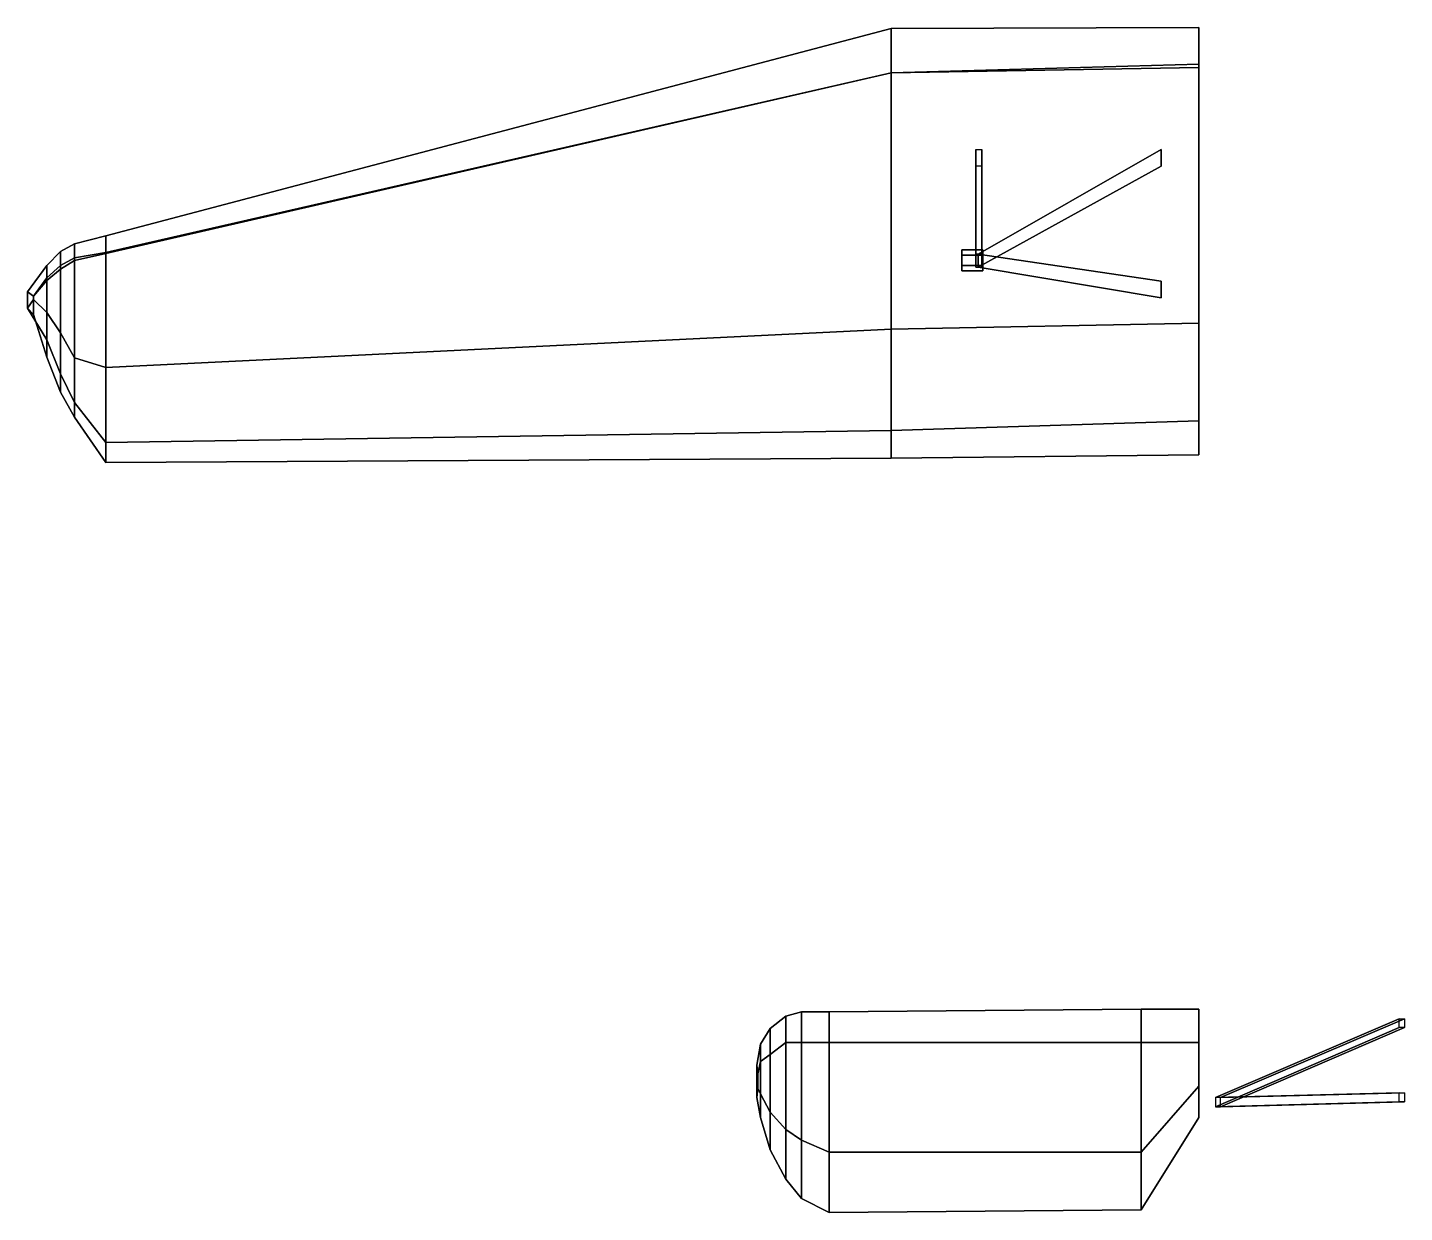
# Model space of a CAD drawing. Extents: x -13.4 to 2.4, y -9.6 to 4.
import ezdxf

# ---------------------------------------------------------------- set-up
doc = ezdxf.new("R2010")
doc.units = 0
doc.layers.add('WING1', color=5, linetype='CONTINUOUS')

msp = doc.modelspace()

# ---------------------------------------------------------------- linework, layer by layer
at = {"layer": 'WING1'}
for points in [[(-12.54, 1.38, 3.71), (-3.53, 3.44, 3.7), (-3.53, 3.95, 2.97), (-12.54, 1.57, 3.34)], [(-12.54, 1.57, 3.34), (-3.53, 3.95, 2.97), (-3.53, 3.44, 2.73), (-12.54, 1.37, 3.17)], [(-3.53, 3.44, 3.7), (0, 3.54, 3.7), (0, 3.96, 2.97), (-3.53, 3.95, 2.97)], [(-3.53, 3.95, 2.97), (0, 3.96, 2.97), (0, 3.5, 2.73), (-3.53, 3.44, 2.73)], [(-3.53, 0.5, 3.7), (0, 0.57, 3.7), (0, 3.54, 3.7), (-3.53, 3.44, 3.7)], [(0, 3.5, 2.73), (0, -0.94, 2.73), (-3.53, -0.98, 2.73), (-3.53, 3.44, 2.73)], [(-12.54, 0.06, 3.71), (-3.53, 0.5, 3.7), (-3.53, 3.44, 3.7), (-12.54, 1.38, 3.71)], [(-3.53, 3.44, 2.73), (-3.53, -0.98, 2.73), (-12.54, -1.03, 3.17), (-12.54, 1.37, 3.17)], [(-2.49, 2.56, 2.8), (-2.49, 1.36, 0.4), (-2.56, 1.36, 0.4), (-2.56, 2.56, 2.8)], [(-2.56, 2.56, 2.8), (-2.56, 1.36, 0.4), (-2.56, 1.21, 0.4), (-2.56, 2.37, 2.8)], [(-0.43, 2.56, 1.17), (-2.53, 1.36, 0.5), (-2.53, 1.21, 0.5), (-0.43, 2.37, 1.17)], [(-2.53, 1.21, 0.4), (-2.53, 1.36, 0.4), (-0.43, 2.56, 1.07), (-0.43, 2.37, 1.07)], [(-0.43, 2.56, 1.07), (-2.53, 1.36, 0.4), (-2.53, 1.36, 0.5), (-0.43, 2.56, 1.17)], [(-2.49, 1.21, 0.4), (-2.49, 1.36, 0.4), (-2.49, 2.56, 2.8), (-2.49, 2.37, 2.8)], [(-2.56, 2.37, 2.8), (-2.56, 1.21, 0.4), (-2.49, 1.21, 0.4), (-2.49, 2.37, 2.8)], [(-0.43, 2.37, 1.17), (-2.53, 1.21, 0.5), (-2.53, 1.21, 0.4), (-0.43, 2.37, 1.07)], [(-13.06, 1.23, 3.65), (-12.9, 1.32, 3.68), (-12.9, 1.48, 3.37), (-13.06, 1.39, 3.4)], [(-13.06, 1.39, 3.4), (-12.9, 1.48, 3.37), (-12.9, 1.29, 3.21), (-13.06, 1.19, 3.25)], [(-12.9, 1.32, 3.68), (-12.54, 1.38, 3.71), (-12.54, 1.57, 3.34), (-12.9, 1.48, 3.37)], [(-12.9, 1.48, 3.37), (-12.54, 1.57, 3.34), (-12.54, 1.37, 3.17), (-12.9, 1.29, 3.21)], [(-13.22, 1.09, 3.61), (-13.06, 1.23, 3.65), (-13.06, 1.39, 3.4), (-13.22, 1.23, 3.44)], [(-13.22, 1.23, 3.44), (-13.06, 1.39, 3.4), (-13.06, 1.19, 3.25), (-13.22, 1.06, 3.3)], [(-13.06, 0.46, 3.65), (-12.9, 0.17, 3.68), (-12.9, 1.32, 3.68), (-13.06, 1.23, 3.65)], [(-12.9, 1.29, 3.21), (-12.9, -0.51, 3.21), (-13.06, -0.22, 3.25), (-13.06, 1.19, 3.25)], [(-12.9, 0.17, 3.68), (-12.54, 0.06, 3.71), (-12.54, 1.38, 3.71), (-12.9, 1.32, 3.68)], [(-12.54, 1.37, 3.17), (-12.54, -1.03, 3.17), (-12.9, -0.51, 3.21), (-12.9, 1.29, 3.21)], [(-2.48, 1.35, 0.554), (-2.48, 1.41, 0.45), (-2.72, 1.41, 0.45), (-2.72, 1.35, 0.554)], [(-2.48, 1.41, 0.45), (-2.48, 1.35, 0.346), (-2.72, 1.35, 0.346), (-2.72, 1.41, 0.45)], [(-2.48, 1.23, 0.554), (-2.48, 1.35, 0.554), (-2.72, 1.35, 0.554), (-2.72, 1.23, 0.554)], [(-2.48, 1.35, 0.346), (-2.48, 1.23, 0.346), (-2.72, 1.23, 0.346), (-2.72, 1.35, 0.346)], [(-0.43, 1.05, 1.16), (-2.53, 1.36, 0.5), (-2.53, 1.21, 0.5), (-0.43, 0.86, 1.16)], [(-2.53, 1.21, 0.4), (-2.53, 1.36, 0.4), (-0.43, 1.05, 1.07), (-0.43, 0.86, 1.07)], [(-0.43, 1.05, 1.07), (-2.53, 1.36, 0.4), (-2.53, 1.36, 0.5), (-0.43, 1.05, 1.16)], [(-2.48, 1.17, 0.45), (-2.48, 1.41, 0.45), (-2.48, 1.35, 0.554), (-2.48, 1.23, 0.554)], [(-2.48, 1.23, 0.346), (-2.48, 1.35, 0.346), (-2.48, 1.41, 0.45), (-2.48, 1.17, 0.45)], [(-13.37, 0.88, 3.53), (-13.22, 1.09, 3.61), (-13.22, 1.23, 3.44), (-13.44, 0.93, 3.47)], [(-13.44, 0.93, 3.47), (-13.22, 1.23, 3.44), (-13.22, 1.06, 3.3), (-13.37, 0.88, 3.38)], [(-13.22, 0.69, 3.61), (-13.06, 0.46, 3.65), (-13.06, 1.23, 3.65), (-13.22, 1.09, 3.61)], [(-13.06, 1.19, 3.25), (-13.06, -0.22, 3.25), (-13.22, 0.18, 3.3), (-13.22, 1.06, 3.3)], [(-2.48, 1.17, 0.45), (-2.48, 1.23, 0.554), (-2.72, 1.23, 0.554), (-2.72, 1.17, 0.45)], [(-2.48, 1.23, 0.346), (-2.48, 1.17, 0.45), (-2.72, 1.17, 0.45), (-2.72, 1.23, 0.346)], [(-0.43, 0.86, 1.16), (-2.53, 1.21, 0.5), (-2.53, 1.21, 0.4), (-0.43, 0.86, 1.07)], [(-13.37, 0.84, 3.53), (-13.22, 0.69, 3.61), (-13.22, 1.09, 3.61), (-13.37, 0.88, 3.53)], [(-13.22, 1.06, 3.3), (-13.22, 0.18, 3.3), (-13.37, 0.67, 3.38), (-13.37, 0.88, 3.38)], [(-13.44, 0.93, 3.47), (-13.44, 0.74, 3.47), (-13.37, 0.84, 3.53), (-13.37, 0.88, 3.53)], [(-13.37, 0.88, 3.38), (-13.37, 0.67, 3.38), (-13.44, 0.74, 3.47), (-13.44, 0.93, 3.47)], [(-13.44, 0.74, 3.47), (-13.22, 0.38, 3.44), (-13.22, 0.69, 3.61), (-13.37, 0.84, 3.53)], [(-13.37, 0.67, 3.38), (-13.22, 0.18, 3.3), (-13.22, 0.38, 3.44), (-13.44, 0.74, 3.47)], [(-13.22, 0.38, 3.44), (-13.06, -0.01, 3.4), (-13.06, 0.46, 3.65), (-13.22, 0.69, 3.61)], [(-12.54, -0.8, 3.34), (-3.53, -0.66, 2.97), (-3.53, 0.5, 3.7), (-12.54, 0.06, 3.71)], [(-3.53, -0.66, 2.97), (0, -0.55, 2.97), (0, 0.57, 3.7), (-3.53, 0.5, 3.7)], [(-13.22, 0.18, 3.3), (-13.06, -0.22, 3.25), (-13.06, -0.01, 3.4), (-13.22, 0.38, 3.44)], [(-13.06, -0.01, 3.4), (-12.9, -0.34, 3.37), (-12.9, 0.17, 3.68), (-13.06, 0.46, 3.65)], [(-12.9, -0.34, 3.37), (-12.54, -0.8, 3.34), (-12.54, 0.06, 3.71), (-12.9, 0.17, 3.68)], [(-13.06, -0.22, 3.25), (-12.9, -0.51, 3.21), (-12.9, -0.34, 3.37), (-13.06, -0.01, 3.4)], [(-12.9, -0.51, 3.21), (-12.54, -1.03, 3.17), (-12.54, -0.8, 3.34), (-12.9, -0.34, 3.37)], [(-3.53, -0.98, 2.73), (0, -0.94, 2.73), (0, -0.55, 2.97), (-3.53, -0.66, 2.97)], [(-12.54, -1.03, 3.17), (-3.53, -0.98, 2.73), (-3.53, -0.66, 2.97), (-12.54, -0.8, 3.34)], [(-4.92, -7.82, 3.82), (-4.74, -7.68, 3.85), (-4.74, -7.38, 3.74), (-4.92, -7.52, 3.74)], [(-4.92, -7.52, 3.74), (-4.74, -7.38, 3.74), (-4.74, -7.68, 3.6), (-4.92, -7.82, 3.63)], [(-4.74, -7.68, 3.85), (-4.56, -7.68, 3.87), (-4.56, -7.33, 3.74), (-4.74, -7.38, 3.74)], [(-4.74, -7.38, 3.74), (-4.56, -7.33, 3.74), (-4.56, -7.68, 3.57), (-4.74, -7.68, 3.6)], [(-4.56, -7.68, 3.87), (-4.24, -7.68, 3.89), (-4.24, -7.33, 3.74), (-4.56, -7.33, 3.74)], [(-4.56, -7.33, 3.74), (-4.24, -7.33, 3.74), (-4.24, -7.68, 3.55), (-4.56, -7.68, 3.57)], [(-4.24, -7.68, 3.89), (-0.66, -7.68, 3.89), (-0.66, -7.3, 3.74), (-4.24, -7.33, 3.74)], [(-4.24, -7.33, 3.74), (-0.66, -7.3, 3.74), (-0.66, -7.68, 3.55), (-4.24, -7.68, 3.55)], [(-0.66, -7.68, 3.89), (0, -7.68, 3.89), (0, -7.3, 3.74), (-0.66, -7.3, 3.74)], [(-0.66, -7.3, 3.74), (0, -7.3, 3.74), (0, -7.68, 3.55), (-0.66, -7.68, 3.55)], [(0.19, -8.31, 2.08), (0.19, -8.42, 2.08), (2.3, -7.51, 3.7), (2.3, -7.41, 3.7)], [(2.36, -7.41, 3.7), (0.25, -8.31, 2.08), (0.19, -8.31, 2.08), (2.3, -7.41, 3.7)], [(2.36, -7.51, 3.7), (0.25, -8.42, 2.08), (0.25, -8.31, 2.08), (2.36, -7.41, 3.7)], [(-5.03, -7.9, 3.8), (-4.92, -7.82, 3.82), (-4.92, -7.52, 3.74), (-5.03, -7.7, 3.74)], [(-5.03, -7.7, 3.74), (-4.92, -7.52, 3.74), (-4.92, -7.82, 3.63), (-5.03, -7.9, 3.65)], [(2.3, -7.51, 3.7), (0.19, -8.42, 2.08), (0.25, -8.42, 2.08), (2.36, -7.51, 3.7)], [(-5.06, -8.04, 3.76), (-5.03, -7.9, 3.8), (-5.03, -7.7, 3.74), (-5.07, -7.94, 3.74)], [(-5.07, -7.94, 3.74), (-5.03, -7.7, 3.74), (-5.03, -7.9, 3.65), (-5.06, -8.04, 3.7)], [(-4.92, -8.48, 3.82), (-4.74, -8.68, 3.85), (-4.74, -7.68, 3.85), (-4.92, -7.82, 3.82)], [(-4.74, -7.68, 3.6), (-4.74, -8.68, 3.6), (-4.92, -8.48, 3.63), (-4.92, -7.82, 3.63)], [(-4.74, -8.68, 3.85), (-4.56, -8.8, 3.87), (-4.56, -7.68, 3.87), (-4.74, -7.68, 3.85)], [(-4.56, -7.68, 3.57), (-4.56, -8.8, 3.57), (-4.74, -8.68, 3.6), (-4.74, -7.68, 3.6)], [(-4.56, -8.8, 3.87), (-4.24, -8.94, 3.89), (-4.24, -7.68, 3.89), (-4.56, -7.68, 3.87)], [(-4.24, -7.68, 3.55), (-4.24, -8.94, 3.55), (-4.56, -8.8, 3.57), (-4.56, -7.68, 3.57)], [(-4.24, -8.94, 3.89), (-0.66, -8.94, 3.89), (-0.66, -7.68, 3.89), (-4.24, -7.68, 3.89)], [(-0.66, -7.68, 3.55), (-0.66, -8.94, 3.55), (-4.24, -8.94, 3.55), (-4.24, -7.68, 3.55)], [(-0.66, -8.94, 3.89), (0, -8.18, 3.89), (0, -7.68, 3.89), (-0.66, -7.68, 3.89)], [(0, -7.68, 3.55), (0, -8.18, 3.55), (-0.66, -8.94, 3.55), (-0.66, -7.68, 3.55)], [(-5.06, -8.21, 3.76), (-5.03, -8.27, 3.8), (-5.03, -7.9, 3.8), (-5.06, -8.04, 3.76)], [(-5.03, -7.9, 3.65), (-5.03, -8.27, 3.65), (-5.06, -8.21, 3.7), (-5.06, -8.04, 3.7)], [(-5.03, -8.27, 3.8), (-4.92, -8.48, 3.82), (-4.92, -7.82, 3.82), (-5.03, -7.9, 3.8)], [(-4.92, -7.82, 3.63), (-4.92, -8.48, 3.63), (-5.03, -8.27, 3.65), (-5.03, -7.9, 3.65)], [(-5.07, -7.94, 3.74), (-5.07, -8.31, 3.74), (-5.06, -8.21, 3.76), (-5.06, -8.04, 3.76)], [(-5.06, -8.04, 3.7), (-5.06, -8.21, 3.7), (-5.07, -8.31, 3.74), (-5.07, -7.94, 3.74)], [(-5.07, -8.31, 3.74), (-5.03, -8.54, 3.74), (-5.03, -8.27, 3.8), (-5.06, -8.21, 3.76)], [(-5.06, -8.21, 3.7), (-5.03, -8.27, 3.65), (-5.03, -8.54, 3.74), (-5.07, -8.31, 3.74)], [(-0.66, -9.6, 3.74), (0, -8.54, 3.74), (0, -8.18, 3.89), (-0.66, -8.94, 3.89)], [(-0.66, -8.94, 3.55), (0, -8.18, 3.55), (0, -8.54, 3.74), (-0.66, -9.6, 3.74)], [(-5.03, -8.54, 3.74), (-4.92, -8.91, 3.74), (-4.92, -8.48, 3.82), (-5.03, -8.27, 3.8)], [(-5.03, -8.27, 3.65), (-4.92, -8.48, 3.63), (-4.92, -8.91, 3.74), (-5.03, -8.54, 3.74)], [(0.19, -8.31, 2.08), (0.19, -8.42, 2.08), (2.3, -8.36, 3.6), (2.3, -8.26, 3.6)], [(2.36, -8.26, 3.6), (0.25, -8.31, 2.08), (0.19, -8.31, 2.08), (2.3, -8.26, 3.6)], [(2.3, -8.36, 3.6), (0.19, -8.42, 2.08), (0.25, -8.42, 2.08), (2.36, -8.36, 3.6)], [(2.36, -8.36, 3.6), (0.25, -8.42, 2.08), (0.25, -8.31, 2.08), (2.36, -8.26, 3.6)], [(-4.92, -8.91, 3.74), (-4.74, -9.25, 3.74), (-4.74, -8.68, 3.85), (-4.92, -8.48, 3.82)], [(-4.92, -8.48, 3.63), (-4.74, -8.68, 3.6), (-4.74, -9.25, 3.74), (-4.92, -8.91, 3.74)], [(-4.74, -9.25, 3.74), (-4.56, -9.47, 3.74), (-4.56, -8.8, 3.87), (-4.74, -8.68, 3.85)], [(-4.74, -8.68, 3.6), (-4.56, -8.8, 3.57), (-4.56, -9.47, 3.74), (-4.74, -9.25, 3.74)], [(-4.56, -9.47, 3.74), (-4.24, -9.63, 3.74), (-4.24, -8.94, 3.89), (-4.56, -8.8, 3.87)], [(-4.56, -8.8, 3.57), (-4.24, -8.94, 3.55), (-4.24, -9.63, 3.74), (-4.56, -9.47, 3.74)], [(-4.24, -9.63, 3.74), (-0.66, -9.6, 3.74), (-0.66, -8.94, 3.89), (-4.24, -8.94, 3.89)], [(-4.24, -8.94, 3.55), (-0.66, -8.94, 3.55), (-0.66, -9.6, 3.74), (-4.24, -9.63, 3.74)]]:
    msp.add_3dface(points, dxfattribs=at)

doc.saveas('drawing.dxf')
